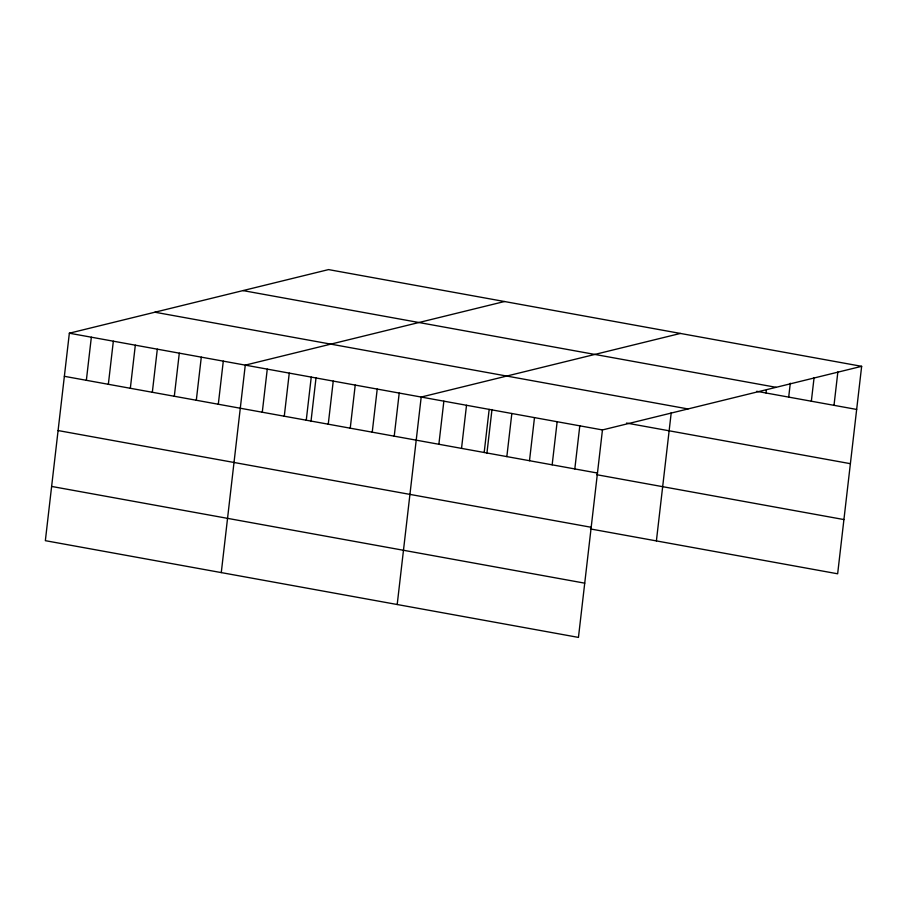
<?xml version="1.0" encoding="UTF-8"?>
<svg xmlns="http://www.w3.org/2000/svg" width="907" height="907" viewBox="0 0 907 907"><rect width="100%" height="100%" fill="white"/><g stroke="black" fill="none" stroke-linecap="round" stroke-linejoin="round"><path stroke-width="1.36" d="M861.65 366.326L328.549 269.594L69.351 333.209L45.35 540.674L578.451 637.406L602.452 429.941L861.65 366.326L837.649 573.791L590.423 528.94M86.358 380.305L91.346 337.2M108.352 384.296L113.341 341.191M130.336 388.287L135.324 345.17M152.331 392.278L157.319 349.161M174.314 396.268L179.303 353.152M196.309 400.259L201.297 357.143M218.304 404.25L223.292 361.133M221.274 572.589L245.275 365.124L504.473 301.521M262.282 412.232L267.27 369.115M284.276 416.222L289.265 373.106M306.26 420.213L311.248 377.097M310.976 421.494L316.055 377.584M328.255 424.204L333.243 381.087M350.238 428.195L355.227 385.078M372.233 432.174L377.221 389.069M394.228 436.165L399.216 393.06M397.198 604.516L421.199 397.051L680.397 333.436M438.875 444.271L443.863 401.166M461.527 448.387L466.515 405.27M484.179 452.491L489.168 409.386M486.9 453.421L491.979 409.51M506.843 456.606L511.831 413.49M529.495 460.711L534.484 417.605M552.159 464.826L557.147 421.721M574.811 468.942L579.8 425.825M656.396 540.901L671.225 412.708M766.03 392.992L766.358 390.214M788.693 397.107L790.303 383.196M811.346 401.223L814.089 377.573M834.009 405.327L837.864 371.949M243.008 290.591L776.12 387.323M756.71 391.302L856.662 409.442M154.893 312.212L687.994 408.944M626.522 423.059L850.392 463.681M69.351 333.209L602.452 429.941M64.363 376.314L597.464 473.046M596.693 474.701L843.918 519.564M58.093 430.553L591.194 527.284M51.631 486.435L584.732 583.167"/></g></svg>
